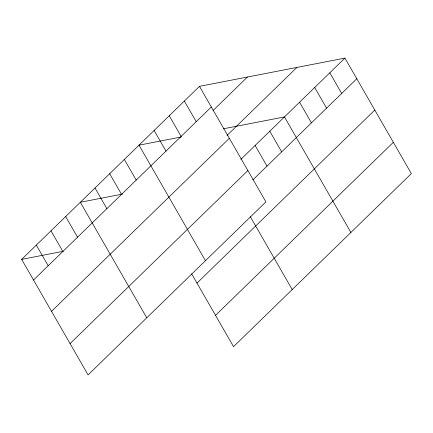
<?xml version="1.0" encoding="UTF-8"?>
<svg xmlns="http://www.w3.org/2000/svg" width="433" height="433" viewBox="0 0 433 433"><rect width="100%" height="100%" fill="white"/><g stroke="black" fill="none" stroke-linecap="round" stroke-linejoin="round"><path stroke-width="0.65" d="M199.467 86.346L265.894 201.87L88.078 374.902L21.65 259.378L199.467 86.346L344.922 58.098L411.35 173.622L233.533 346.654L191.646 273.813M33.525 280.027L211.342 106.994M212.987 110.572L247.465 77.02M227 135.459L296.919 67.418M51.527 311.332L229.344 138.3M240.927 159.295L344.922 58.098M70.076 343.591L247.893 170.559M252.802 179.944L356.792 78.746M196.983 283.09L374.799 110.058M215.531 315.348L393.348 142.316M181.248 136.974L139.009 145.174L205.437 260.698M223.276 128.812L284.465 116.932L350.892 232.456M122.571 194.071L80.327 202.276L146.76 317.8M21.65 259.378L63.25 251.297M329.805 72.804L341.68 93.452M314.694 87.515L326.563 108.163M299.576 102.22L311.451 122.869M269.791 131.204L281.666 151.853M255.124 145.477L266.999 166.131M184.35 101.051L196.225 121.7M250.328 216.711L292.215 289.558M169.238 115.757L181.113 136.406M154.121 130.468L165.996 151.117M124.341 159.452L136.211 180.101M109.668 173.725L121.543 194.374M95 187.998L106.875 208.652M65.659 216.549L77.534 237.203M50.991 230.827L62.866 251.476M36.318 245.1L48.193 265.748"/></g></svg>
